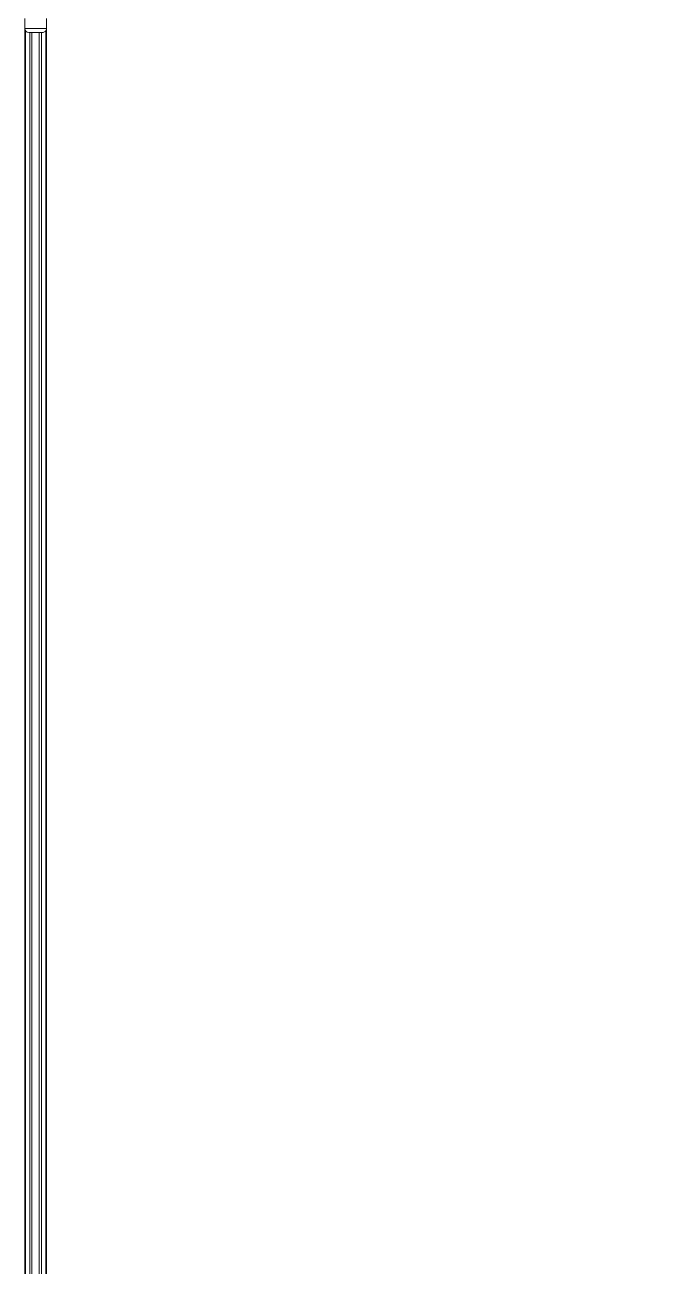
# Model space of a CAD drawing. Header units: centimetres. Extents: x 405464 to 563355, y 50011 to 66875.
# Drawn here: x 509354.3 to 509588.3, y 53054.4 to 53513.4 of the extents above; entities that cross this region are included whole.
import ezdxf

# ---------------------------------------------------------------- set-up
doc = ezdxf.new("R2010")
doc.units = ezdxf.units.CM
doc.linetypes.add('DASHDOT', pattern=[25.4, 12.7, -6.35, 0, -6.35])
doc.layers.get('0').update_dxf_attribs({"lineweight": 9})
for name, color, linetype, lineweight in [('0-KRCN-MİMARİ-220526', 8, 'Continuous', 9), ('A_Aks', 30, 'DASHDOT', 9), ('TF_Mobilya', 142, 'Continuous', 9)]:
    doc.layers.add(name, color=color, linetype=linetype, lineweight=lineweight)

# ---------------------------------------------------------------- blocks, each defined once
blk = doc.blocks.new('a_aks')
at = {"layer": 'A_Aks', "color": 8, "ltscale": 200}
blk.add_line((5230, 5308.05), (5230, -831.11), dxfattribs=at)
blk = doc.blocks.new('mimari_yeni_durum')
at = {"layer": 'A_Aks', "color": 8}
blk.add_blockref('a_aks', (0, 0), dxfattribs=at)
blk = doc.blocks.new('kombine_altyapı')
at = {"color": 8, "linetype": 'Continuous', "lineweight": 15}
for p, q in [((4996, 1253.45), (4996, 1249.7)), ((5004, 1249.7), (5004, 1253.45)), ((4996, 1249.7), (5004, 1249.7)), ((4996.03, 374.31), (4996.03, 1249.39)), ((4996.26, 374.31), (4996.26, 1248.85)), ((5003.74, 374.31), (5003.74, 1248.85)), ((5003.97, 374.31), (5003.97, 1249.39)), ((5002.5, 1248.2), (4997.5, 1248.2)), ((4997.86, 374.31), (4997.86, 1248.2)), ((4998.65, 374.31), (4998.65, 1248.2)), ((5001.35, 374.31), (5001.35, 1248.2)), ((5002.14, 374.31), (5002.14, 1248.2))]:
    blk.add_line(p, q, dxfattribs=at)
for centre, start, end in [((4997.5, 1249.7), 180, 270), ((5002.5, 1249.7), 270, 0)]:
    blk.add_arc(centre, 1.5, start, end, dxfattribs=at)
blk = doc.blocks.new('A$C9e52caec')
at = {"color": 8}
blk.add_blockref('mimari_yeni_durum', (0, 0), dxfattribs=at)
at = {"layer": 'TF_Mobilya', "color": 8}
blk.add_blockref('kombine_altyapı', (0, 0), dxfattribs=at)

msp = doc.modelspace()

# ---------------------------------------------------------------- block references
at = {"layer": '0-KRCN-MİMARİ-220526', "rotation": 359.999999999997}
msp.add_blockref('A$C9e52caec', (504358.27, 52262.37, 74), dxfattribs=at)

doc.saveas('drawing.dxf')
